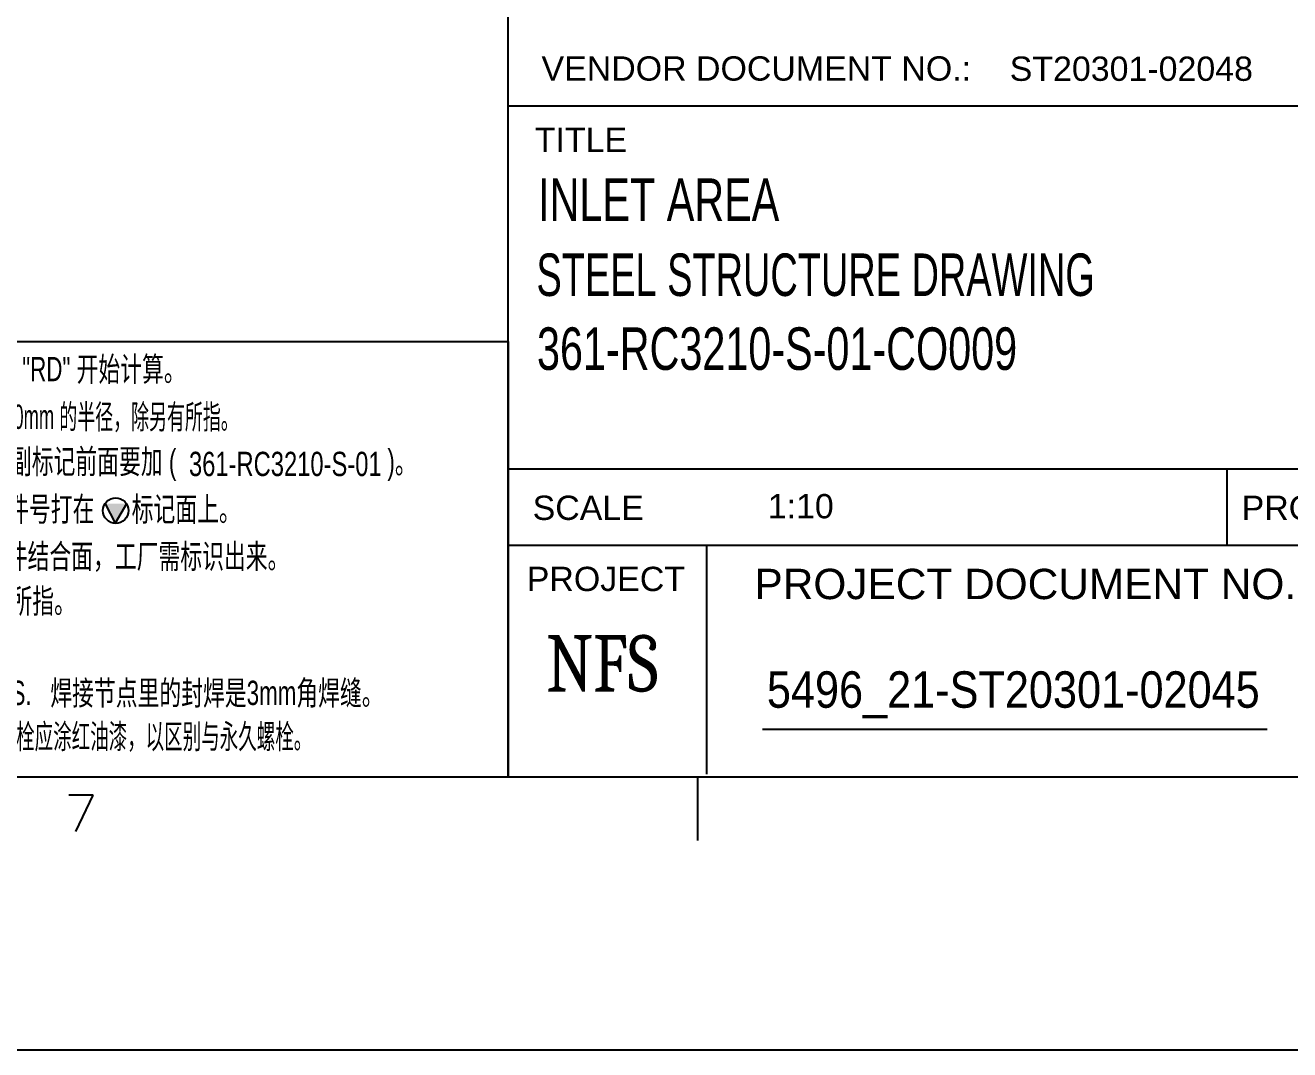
# Model space of a CAD drawing. Header units: millimetres. Extents: x -258 to 337, y -124 to 296.
# Drawn here: x 215.9 to 285.5, y -124.3 to -67.9 of the extents above; entities that cross this region are included whole.
import ezdxf

# ---------------------------------------------------------------- set-up
doc = ezdxf.new("R2010")
doc.units = ezdxf.units.MM
doc.styles.add('Arial', font='ARIAL.TTF', dxfattribs={"height": 0.2})
doc.styles.add('Arial Narrow', font='ARIALN.TTF', dxfattribs={"height": 0.2})
doc.styles.add('Cambria', font='CAMBRIA.TTC', dxfattribs={"height": 0.2})

# ---------------------------------------------------------------- blocks, each defined once
blk = doc.blocks.new('Unknown-234524341-28319')
at = {"linetype": 'Continuous'}
blk.add_hatch(color=7, dxfattribs=at).paths.add_polyline_path([(220.815, -95.352), (221.435, -94.273), (220.258, -94.273)])
at = {"color": 7, "linetype": 'Continuous'}
for p, q in [((162.652, -85.337), (242.459, -85.337)), ((242.459, -85.337), (242.459, -109.312)), ((162.652, -109.312), (242.459, -109.312))]:
    blk.add_line(p, q, dxfattribs=at)
at = {"color": 3, "linetype": 'Continuous'}
for p, q in [((220.259, -94.273), (220.812, -95.345)), ((221.434, -94.274), (220.816, -95.35))]:
    blk.add_line(p, q, dxfattribs=at)
at = {"color": 7, "linetype": 'Continuous'}
blk.add_circle((220.846, -94.652), 0.7, dxfattribs=at)
at = {"color": 7, "linetype": 'Continuous', "style": 'Arial'}
for s, height, width, p in [('1. ACCUMULATIVE DIMENSIONS ARE TAKEN FROM THE "RD" LINE.    积累尺寸是根据这线 "RD" 开始计算。', 1.33711, 0.65892, (163.527, -87.526)), ('所有气割直角切口要有10mm 的半径，除另有所指。', 1.33711, 0.541875, (204.765, -90.151)), ('3. ALL SUBMARKS THIS SHEET TO BE PREFIXED (                                 ).    这张图样的所有副标记前面要加 (                                  )。', 1.337109, 0.65892, (163.527, -92.612)), ('4. ASSEMBLY MARK TO BE STAMPED ON THE FACE WHERE INDICATED THUS      .    构件号打在      标记面上。', 1.33711, 0.65892, (163.473, -95.235)), ('5. ">" DENOTES THE TOUCH FACE OF MEMBERS, SHOP MUST SPOT THEM.    " > " 为构件结合面，工厂需标识出来。', 1.33711, 0.65892, (163.527, -97.836)), ('6. ALL THE DIAMETER OF SCALLOP IS 25mm U.N.O.  所有扇形倒角半径都是25mm，除另有所指。', 1.33711, 0.65892, (163.62, -100.296)), ('8. SEAL WELDS OF 3MM FILLET WELD SHALL BE PROVIDED IN WELDED CONNECTIONS.   焊接节点里的封焊是3mm角焊缝。', 1.33711, 0.65892, (163.63, -105.355)), ('9. TEMPORARY BOLTS SHALL BE RED COATED TO DISTIGUISH FROM THE PERMANENT BOLT.   临时螺栓应涂红油漆，以区别与永久螺栓。', 1.33711, 0.55892, (163.64, -107.753))]:
    blk.add_text(s, height=height, dxfattribs=dict(at, width=width)).set_placement(p)
at = {"color": 3, "linetype": 'Continuous', "style": 'Arial', "width": 0.7}
blk.add_text('361-RC3210-S-01', height=1.33711, dxfattribs=at).set_placement((224.882, -92.749))
blk = doc.blocks.new('Unknown-234524341-28315')
at = {"color": 7, "linetype": 'Continuous'}
for p, q in [((242.459, -109.312), (242.459, 80.9)), ((242.459, -72.368), (321.667, -72.368)), ((242.459, -92.352), (321.667, -92.352)), ((282.068, -96.557), (282.068, -92.352)), ((242.459, -96.557), (321.667, -96.557)), ((253.404, -109.172), (253.404, -96.557)), ((256.459, -106.682), (284.269, -106.682))]:
    blk.add_line(p, q, dxfattribs=at)
at = {"color": 7, "linetype": 'Continuous', "style": 'Arial'}
for s, height, p in [('VENDOR DOCUMENT NO.:', 1.33711, (244.297, -70.975)), ('TITLE', 1.3371, (243.928, -74.9)), ('SCALE', 1.3371, (243.809, -95.164)), ('PROJECT NO.', 1.33711, (282.856, -95.164)), ('PROJECT', 1.3371, (243.485, -99.08)), ('PROJECT DOCUMENT NO.', 1.67139, (256.026, -99.525))]:
    blk.add_text(s, height=height, dxfattribs=at).set_placement(p)
at = {"color": 6, "linetype": 'Continuous', "style": 'Arial'}
blk.add_text('ST20301-02048', height=1.33711, dxfattribs=at).set_placement((270.084, -70.987))
at = {"color": 6}
for s, height, style, width, p in [('INLET AREA', 2.3383, 'Arial Narrow', 0.85, (244.11, -78.7)), ('STEEL STRUCTURE DRAWING', 2.33835, 'Arial Narrow', 0.78, (244.019, -82.831)), ('361-RC3210-S-01-CO009', 2.33835, 'Arial Narrow', 0.85, (244.049, -86.902)), ('5496_21-ST20301-02045', 2.00566, 'Arial', 0.85, (256.71, -105.506))]:
    blk.add_text(s, height=height, dxfattribs=dict(at, style=style, width=width)).set_placement(p)
at = {"color": 6, "style": 'Arial'}
blk.add_text('1:10', height=1.3371, dxfattribs=at).set_placement((256.756, -95.075))
at = {"color": 7, "linetype": 'Continuous', "style": 'Cambria', "width": 0.799991}
blk.add_text('NFS', height=3.1143, dxfattribs=at).set_placement((244.55, -104.622))
blk = doc.blocks.new('Unknown-234524341-28322')
at = {"color": 7, "linetype": 'Continuous'}
for p, q in [((-228.291, -109.312), (321.63, -109.312)), ((241.698, -109.312), (321.63, -109.312)), ((252.885, -109.312), (252.885, -112.817)), ((219.601, -110.313), (218.262, -110.313)), ((218.644, -112.316), (219.601, -110.313)), ((-258.338, -124.335), (336.666, -124.335))]:
    blk.add_line(p, q, dxfattribs=at)

msp = doc.modelspace()

# ---------------------------------------------------------------- block references
for name in ['Unknown-234524341-28322', 'Unknown-234524341-28315', 'Unknown-234524341-28319']:
    msp.add_blockref(name, (0, 0))

doc.saveas('drawing.dxf')
